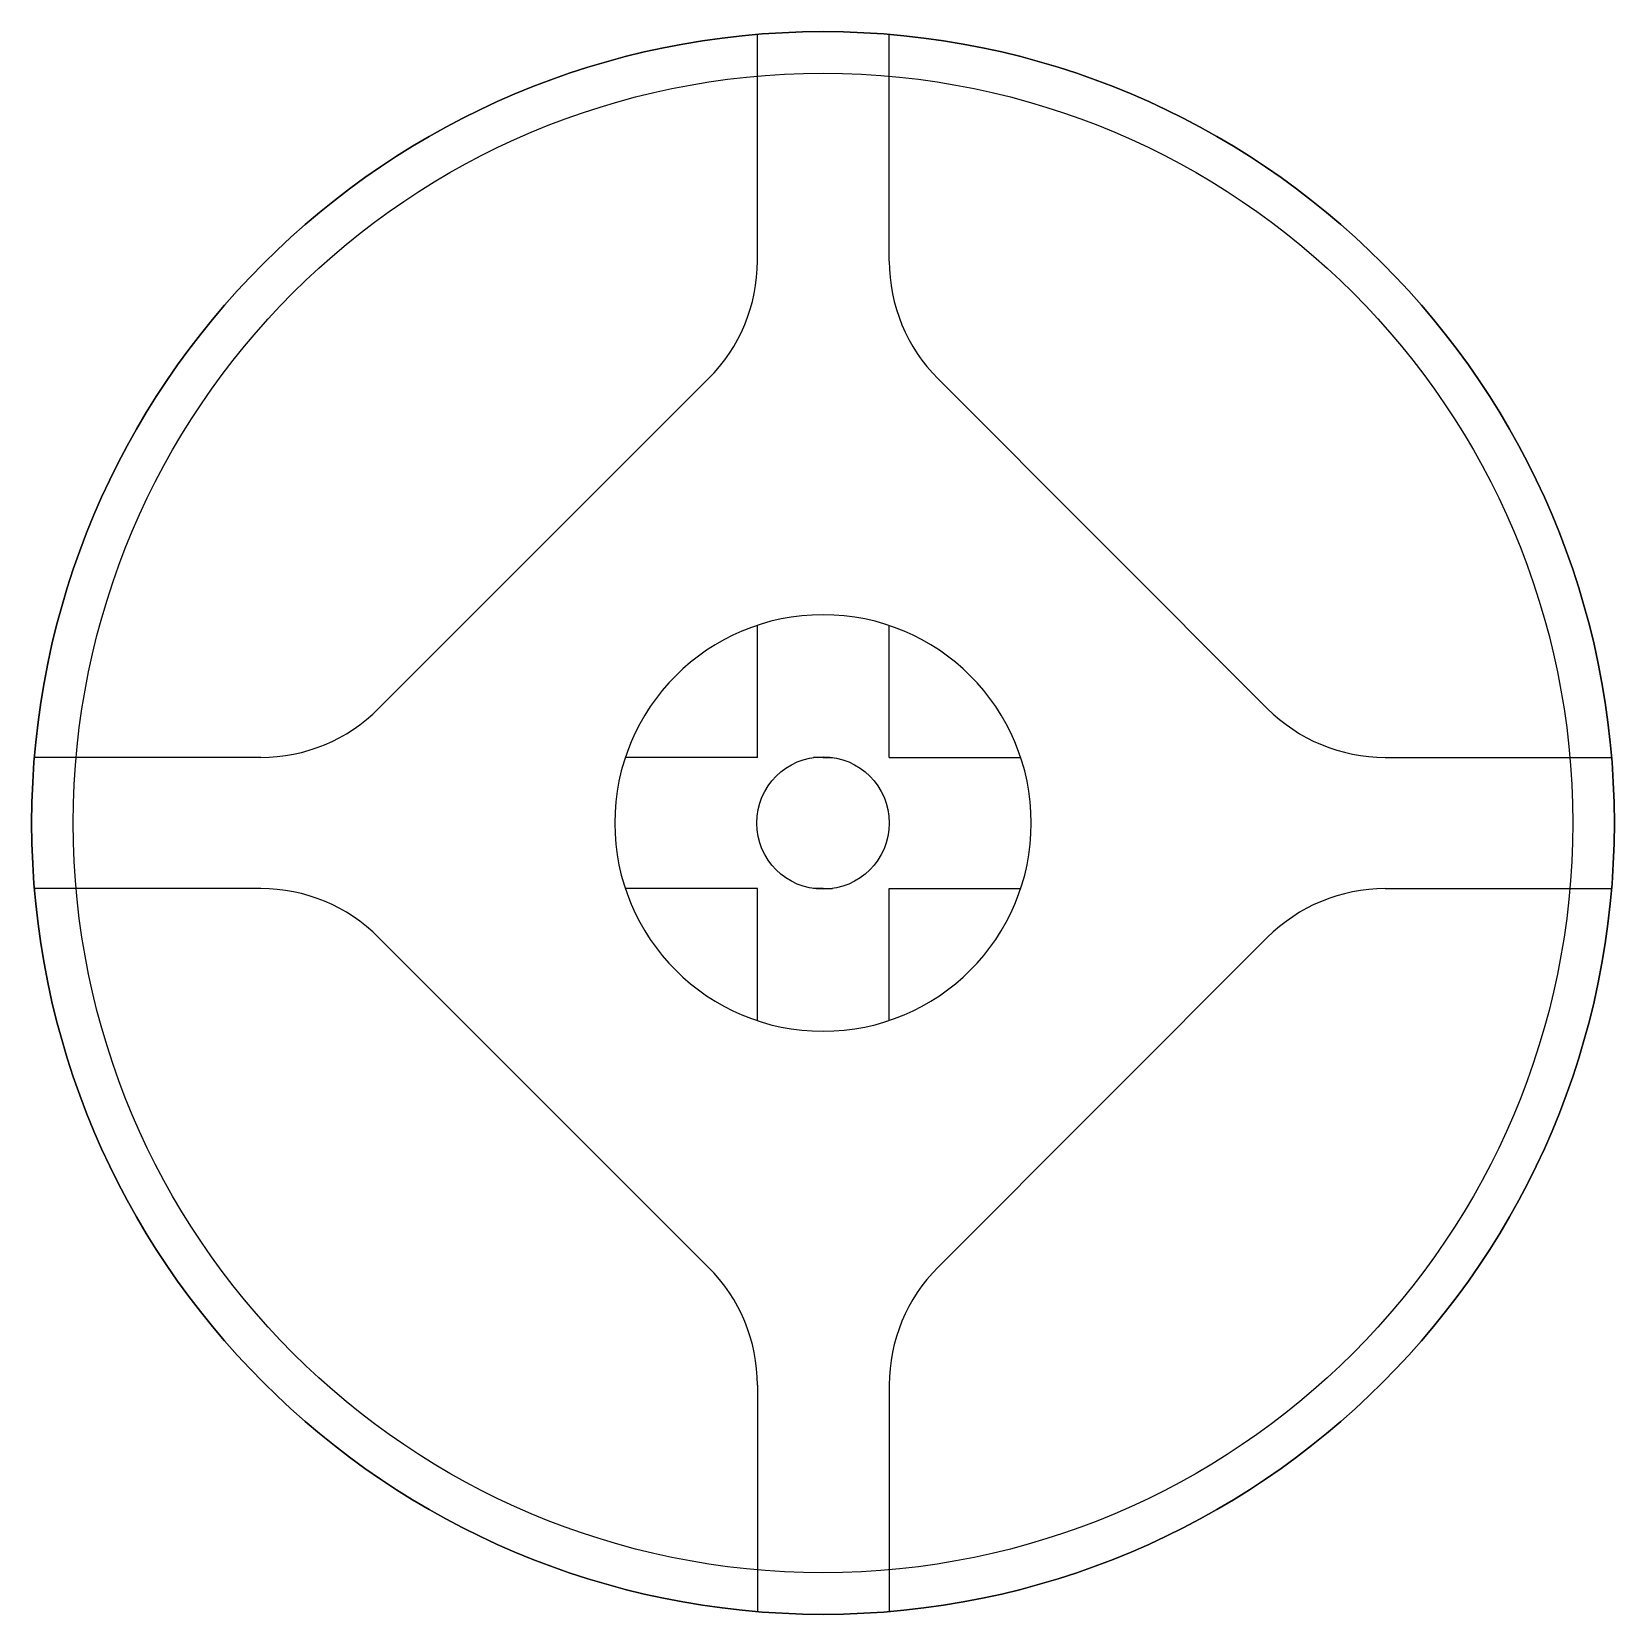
# Model space of a CAD drawing. Header units: millimetres. Extents: x -47.5 to 47.5, y -47.5 to 47.5.
import ezdxf

# ---------------------------------------------------------------- set-up
doc = ezdxf.new("R2010")
doc.units = ezdxf.units.MM
doc.header["$MEASUREMENT"] = 0

msp = doc.modelspace()

# ---------------------------------------------------------------- linework, layer by layer
for p, q in [((-3.94, 33.742), (-3.94, 47.336)), ((3.98, 33.73), (3.98, 47.333)), ((-6.869, 26.671), (-26.671, 6.869)), ((26.67, 6.873), (6.905, 26.663)), ((-3.94, 3.94), (-3.94, 11.863)), ((3.98, 3.94), (3.98, 11.849)), ((-33.742, 3.94), (-47.336, 3.94)), ((-3.94, 3.94), (-11.863, 3.94)), ((0, 3.94), (-0.563, 3.94)), ((0, 3.94), (0.563, 3.94)), ((3.98, 3.94), (11.863, 3.94)), ((33.745, 3.94), (47.336, 3.94)), ((-33.742, -3.94), (-47.336, -3.94)), ((-3.94, -3.94), (-11.863, -3.94)), ((-3.94, -11.863), (-3.94, -3.94)), ((0, -3.94), (-0.563, -3.94)), ((0, -3.94), (0.563, -3.94)), ((3.98, -11.849), (3.98, -3.94)), ((3.98, -3.94), (11.863, -3.94)), ((33.745, -3.94), (47.336, -3.94)), ((-26.671, -6.869), (-6.869, -26.671)), ((6.905, -26.663), (26.67, -6.873)), ((-3.94, -33.742), (-3.94, -47.336)), ((3.98, -33.73), (3.98, -47.333))]:
    msp.add_line(p, q)
for radius in [47.5, 45, 3.98, 3.98]:
    msp.add_circle((0, 0), radius)
at = {"color": 8, "extrusion": (0, 0, -1)}
for radius in [47.5, 12.5]:
    msp.add_circle((0, 0), radius, dxfattribs=at)
for centre, start, end in [((-13.94, 33.742), 315, 0), ((13.98, 33.73), 180, 224.96463), ((-33.742, 13.94), 270, 315), ((33.745, 13.94), 224.96463, 270), ((-33.742, -13.94), 45, 90), ((33.745, -13.94), 90, 135.03537), ((-13.94, -33.742), 0, 45), ((13.98, -33.73), 135.03537, 180)]:
    msp.add_arc(centre, 10, start, end)

doc.saveas('drawing.dxf')
